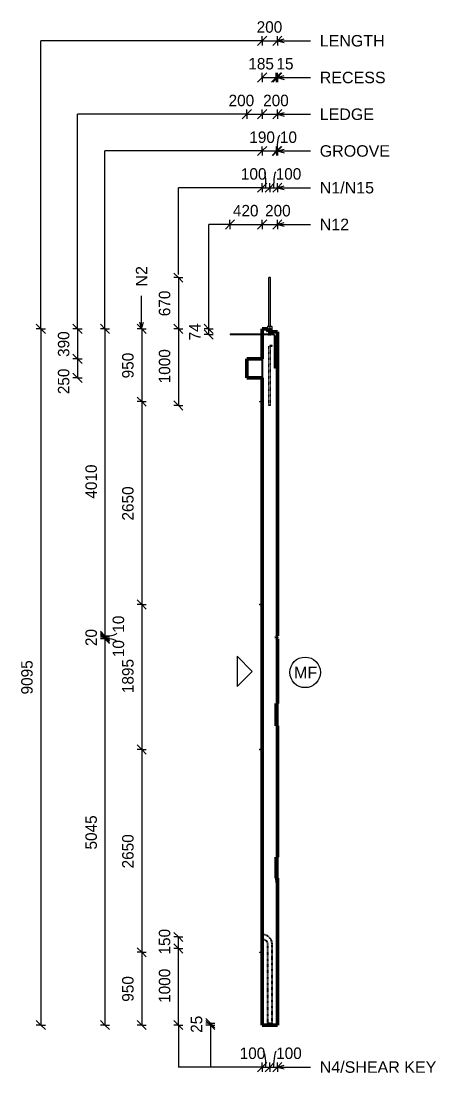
# Model space of a CAD drawing. Header units: millimetres. Extents: x -15095 to 3194, y -2416 to 13287.
# Drawn here: x -2234 to 3194, y -2021 to 11723 of the extents above; entities that cross this region are included whole.
import ezdxf

# ---------------------------------------------------------------- set-up
doc = ezdxf.new("R2010")
doc.units = ezdxf.units.MM
doc.linetypes.add('Dash', pattern=[6.36, 3.18, -3.18])
for name, color, linetype, lineweight in [('A-ANNO-DIMS', 211, 'Continuous', 9), ('A-ANNO-DIMS-60', 211, 'Continuous', 9), ('A-DETL-THIN', 151, 'Continuous', 18), ('A-GENM', 13, 'Continuous', 18), ('A-WALL', 113, 'Continuous', 25), ('A-WALL-HDLN', 110, 'Dash', 25), ('G-ANNO-TEXT', 231, 'Continuous', 9), ('S-BEAM', 12, 'Continuous', 18), ('S-RBAR', 171, 'Continuous', 18)]:
    doc.layers.add(name, color=color, linetype=linetype, lineweight=lineweight)
doc.styles.add('Arial_1', font='arial.ttf', dxfattribs={"height": 150})
doc.styles.add('Nirmala UI Semilight', font='NirmalaS.ttf', dxfattribs={"height": 150})
doc.dimstyles.new('Arrow_Filled_-_2_5_NI_UI', dxfattribs={"dimscale": 304.8, "dimtxt": 157.104592, "dimasz": 0.393701, "dimexe": 0.19685, "dimexo": 0.0625, "dimgap": 0.19685, "dimtad": 1, "dimdec": 4, "dimzin": 0, "dimdsep": 46, "dimtxsty": 'Nirmala UI Semilight', "dimblk1": 'OBLIQUE', "dimblk2": 'OBLIQUE', "dimsah": 1, "dimcen": 0.09, "dimazin": 0, "dimtfac": 1, "dimtdec": 4, "dimtix": 1, "dimtmove": 0, "dimatfit": 3, "dimfxl": 0.19685, "dimfxlon": 1, "dimtvp": 1, "dimtolj": 1, "dimtzin": 0, "dimarcsym": 2})
doc.dimstyles.new('Arrow_Filled_-_2_5_NI_UI_1', dxfattribs={"dimscale": 304.8, "dimtxt": 157.104592, "dimasz": 0.393701, "dimexe": 0.19685, "dimexo": 0.0625, "dimgap": 0.19685, "dimtad": 1, "dimdec": 4, "dimzin": 0, "dimdsep": 46, "dimtxsty": 'Nirmala UI Semilight', "dimblk1": 'OBLIQUE', "dimblk2": 'OBLIQUE', "dimsah": 1, "dimcen": 0.09, "dimazin": 0, "dimtfac": 1, "dimtdec": 4, "dimtix": 1, "dimtmove": 1, "dimatfit": 3, "dimfxl": 0.19685, "dimfxlon": 1, "dimtvp": 1, "dimtolj": 1, "dimtzin": 0, "dimarcsym": 2})
doc.dimstyles.new('Arrow_Filled_-_2_5_NI_UI_2', dxfattribs={"dimscale": 304.8, "dimtxt": 157.104592, "dimasz": 0.393701, "dimexe": 0.19685, "dimexo": 0.0625, "dimgap": 0.19685, "dimtad": 1, "dimdec": 4, "dimzin": 0, "dimdsep": 46, "dimtxsty": 'Nirmala UI Semilight', "dimblk1": 'OBLIQUE', "dimblk2": 'OBLIQUE', "dimsah": 1, "dimcen": 0.09, "dimazin": 0, "dimtfac": 1, "dimtdec": 4, "dimtix": 1, "dimtmove": 2, "dimatfit": 3, "dimfxl": 0.19685, "dimfxlon": 1, "dimtvp": 1, "dimtolj": 1, "dimtzin": 0, "dimarcsym": 2})

# ---------------------------------------------------------------- blocks, each defined once
blk = doc.blocks.new('RR spread anchor face based - RR-SA-7_5-260-1726841-Elevation Right')
at = {"layer": 'A-GENM'}
for p, q in [((12986, 7733), (12984, 7728)), ((12984, 7728), (12984, 7700)), ((13041, 7733), (12986, 7733)), ((13001, 7695), (13001, 7699)), ((13027, 7699), (13027, 7695)), ((13044, 7728), (13041, 7733)), ((13044, 7660), (13044, 7728)), ((13044, 7483), (13014, 7483)), ((13014, 7483), (13014, 7473)), ((13014, 7473), (13044, 7473)), ((13044, 7473), (13044, 7483))]:
    blk.add_line(p, q, dxfattribs=at)
for centre, start, end in [((13014, 7699), 0, 180), ((13014, 7695), 180, 0)]:
    blk.add_arc(centre, 13, start, end, dxfattribs=at)
blk = doc.blocks.new('RR spread anchor face based - RR-SA-1_4-160-1726851-Elevation Right')
at = {"layer": 'A-GENM'}
for p, q in [((12879, 6753), (12884, 6753)), ((12879, 6753), (12879, 6747)), ((12884, 6747), (12879, 6747)), ((12884, 6753), (12914, 6753)), ((12884, 6753), (12884, 6747)), ((12914, 6747), (12884, 6747))]:
    blk.add_line(p, q, dxfattribs=at)
blk = doc.blocks.new('DIMBLOCK111-Elevation Right')
at = {"layer": 'A-ANNO-DIMS-60'}
for p, q in [((919, 11465), (859, 11405)), ((919, 11465), (979, 11525)), ((919, 11465), (919, 11525)), ((919, 11465), (1119, 11465)), ((919, 11465), (919, 11405)), ((1119, 11465), (1059, 11405)), ((1119, 11465), (1179, 11525)), ((1119, 11465), (1119, 11525)), ((1119, 11465), (1119, 11405))]:
    blk.add_line(p, q, dxfattribs=at)
at = {"layer": 'A-ANNO-DIMS-60', "color": 0, "insert": (848, 11720), "char_height": 150, "width": 411.33, "attachment_point": 1, "line_spacing_factor": 1.142579, "style": 'Nirmala UI Semilight'}
blk.add_mtext('200', dxfattribs=at)
blk = doc.blocks.new('_Oblique')
at = {"color": 0, "linetype": 'ByBlock', "lineweight": -2}
blk.add_line((-0.5, -0.5), (0.5, 0.5), dxfattribs=at)
blk = doc.blocks.new('DIMBLOCK112-Elevation Right')
at = {"layer": 'A-ANNO-DIMS-60'}
for p, q in [((719, 10505), (659, 10445)), ((719, 10505), (779, 10565)), ((719, 10505), (719, 10565)), ((719, 10505), (919, 10505)), ((719, 10505), (719, 10445)), ((919, 10505), (859, 10445)), ((919, 10505), (979, 10565)), ((919, 10505), (919, 10565)), ((919, 10505), (919, 10445))]:
    blk.add_line(p, q, dxfattribs=at)
at = {"layer": 'A-ANNO-DIMS-60', "color": 0, "insert": (481, 10760), "char_height": 150, "width": 411.33, "attachment_point": 1, "line_spacing_factor": 1.142579, "style": 'Nirmala UI Semilight'}
blk.add_mtext('200', dxfattribs=at)
blk = doc.blocks.new('DIMBLOCK113-Elevation Right')
at = {"layer": 'A-ANNO-DIMS-60'}
for p, q in [((919, 10505), (859, 10445)), ((919, 10505), (979, 10565)), ((919, 10505), (919, 10565)), ((919, 10505), (1119, 10505)), ((919, 10505), (919, 10445)), ((1119, 10505), (1059, 10445)), ((1119, 10505), (1179, 10565)), ((1119, 10505), (1119, 10565)), ((1119, 10505), (1119, 10445))]:
    blk.add_line(p, q, dxfattribs=at)
at = {"layer": 'A-ANNO-DIMS-60', "color": 0, "insert": (933, 10760), "char_height": 150, "width": 411.33, "attachment_point": 1, "line_spacing_factor": 1.142579, "style": 'Nirmala UI Semilight'}
blk.add_mtext('200', dxfattribs=at)
blk = doc.blocks.new('DIMBLOCK114-Elevation Right')
at = {"layer": 'A-ANNO-DIMS-60'}
for p, q in [((919, 9545), (859, 9485)), ((919, 9545), (979, 9605)), ((919, 9545), (919, 9605)), ((919, 9545), (1019, 9545)), ((919, 9545), (919, 9485)), ((1019, 9545), (959, 9485)), ((1019, 9545), (1079, 9605)), ((1019, 9545), (1019, 9605)), ((1019, 9545), (1019, 9485))]:
    blk.add_line(p, q, dxfattribs=at)
blk.add_ellipse((950, 9545), major_axis=(0, 203), ratio=0.094096, start_param=4.712389, end_param=6.283185, dxfattribs=at)
at = {"layer": 'A-ANNO-DIMS-60', "color": 0, "insert": (642, 9800), "char_height": 150, "width": 370.2, "attachment_point": 1, "line_spacing_factor": 1.142579, "style": 'Nirmala UI Semilight'}
blk.add_mtext('100', dxfattribs=at)
blk = doc.blocks.new('DIMBLOCK115-Elevation Right')
at = {"layer": 'A-ANNO-DIMS-60'}
for p, q in [((1019, 9545), (959, 9485)), ((1019, 9545), (1079, 9605)), ((1019, 9545), (1019, 9605)), ((1019, 9545), (1119, 9545)), ((1019, 9545), (1019, 9485)), ((1119, 9545), (1059, 9485)), ((1119, 9545), (1179, 9605)), ((1119, 9545), (1119, 9605)), ((1119, 9545), (1119, 9485))]:
    blk.add_line(p, q, dxfattribs=at)
blk.add_ellipse((1097, 9545), major_axis=(0, 203), ratio=0.138036, start_param=0, end_param=1.570796, dxfattribs=at)
at = {"layer": 'A-ANNO-DIMS-60', "color": 0, "insert": (1097, 9800), "char_height": 150, "width": 370.2, "attachment_point": 1, "line_spacing_factor": 1.142579, "style": 'Nirmala UI Semilight'}
blk.add_mtext('100', dxfattribs=at)
blk = doc.blocks.new('DIMBLOCK116-Elevation Right')
at = {"layer": 'A-ANNO-DIMS-60'}
for p, q in [((919, 10025), (979, 10085)), ((919, 10025), (919, 10085)), ((1109, 10025), (1169, 10085)), ((1109, 10025), (1109, 10085)), ((919, 10025), (859, 9965)), ((919, 10025), (1109, 10025)), ((919, 10025), (919, 9965)), ((1109, 10025), (1049, 9965)), ((1109, 10025), (1109, 9965))]:
    blk.add_line(p, q, dxfattribs=at)
at = {"layer": 'A-ANNO-DIMS-60', "color": 0, "insert": (752, 10280), "char_height": 150, "width": 370.2, "attachment_point": 1, "line_spacing_factor": 1.142579, "style": 'Nirmala UI Semilight'}
blk.add_mtext('190', dxfattribs=at)
blk = doc.blocks.new('DIMBLOCK117-Elevation Right')
at = {"layer": 'A-ANNO-DIMS-60'}
for p, q in [((1109, 10025), (1169, 10085)), ((1109, 10025), (1109, 10085)), ((1119, 10025), (1179, 10085)), ((1119, 10025), (1119, 10085)), ((1109, 10025), (1049, 9965)), ((1119, 10025), (1059, 9965)), ((1109, 10025), (1119, 10025)), ((1109, 10025), (1109, 9965)), ((1119, 10025), (1119, 9965))]:
    blk.add_line(p, q, dxfattribs=at)
blk.add_ellipse((1152, 10025), major_axis=(0, 203), ratio=0.186107, start_param=0, end_param=1.570796, dxfattribs=at)
at = {"layer": 'A-ANNO-DIMS-60', "color": 0, "insert": (1152, 10280), "char_height": 150, "width": 233.09, "attachment_point": 1, "line_spacing_factor": 1.142579, "style": 'Nirmala UI Semilight'}
blk.add_mtext('10', dxfattribs=at)
blk = doc.blocks.new('DIMBLOCK118-Elevation Right')
at = {"layer": 'A-ANNO-DIMS-60'}
for p, q in [((-1976, 7700), (-2036, 7760)), ((-1976, 7700), (-2036, 7700)), ((-1976, 7700), (-1976, -1395)), ((-1976, 7700), (-1916, 7640)), ((-1976, 7700), (-1916, 7700)), ((-1976, -1395), (-2036, -1335)), ((-1976, -1395), (-2036, -1395)), ((-1976, -1395), (-1916, -1455)), ((-1976, -1395), (-1916, -1395))]:
    blk.add_line(p, q, dxfattribs=at)
at = {"layer": 'A-ANNO-DIMS-60', "color": 0, "insert": (-2232, 2924), "char_height": 150, "width": 548.44, "attachment_point": 1, "rotation": 90, "line_spacing_factor": 1.142579, "style": 'Nirmala UI Semilight'}
blk.add_mtext('9095', dxfattribs=at)
blk = doc.blocks.new('DIMBLOCK119-Elevation Right')
at = {"layer": 'A-ANNO-DIMS-60'}
for p, q in [((-1496, 7700), (-1556, 7760)), ((-1496, 7700), (-1556, 7700)), ((-1496, 7700), (-1496, 7310)), ((-1496, 7700), (-1436, 7640)), ((-1496, 7700), (-1436, 7700)), ((-1496, 7310), (-1556, 7370)), ((-1496, 7310), (-1556, 7310)), ((-1496, 7310), (-1436, 7250)), ((-1496, 7310), (-1436, 7310))]:
    blk.add_line(p, q, dxfattribs=at)
at = {"layer": 'A-ANNO-DIMS-60', "color": 0, "insert": (-1752, 7334), "char_height": 150, "width": 411.33, "attachment_point": 1, "rotation": 90, "line_spacing_factor": 1.142579, "style": 'Nirmala UI Semilight'}
blk.add_mtext('390', dxfattribs=at)
blk = doc.blocks.new('DIMBLOCK120-Elevation Right')
at = {"layer": 'A-ANNO-DIMS-60'}
for p, q in [((-1496, 7310), (-1556, 7370)), ((-1496, 7310), (-1556, 7310)), ((-1496, 7310), (-1496, 7060)), ((-1496, 7310), (-1436, 7250)), ((-1496, 7310), (-1436, 7310)), ((-1496, 7060), (-1556, 7120)), ((-1496, 7060), (-1556, 7060)), ((-1496, 7060), (-1436, 7000)), ((-1496, 7060), (-1436, 7060))]:
    blk.add_line(p, q, dxfattribs=at)
at = {"layer": 'A-ANNO-DIMS-60', "color": 0, "insert": (-1752, 6847), "char_height": 150, "width": 411.33, "attachment_point": 1, "rotation": 90, "line_spacing_factor": 1.142579, "style": 'Nirmala UI Semilight'}
blk.add_mtext('250', dxfattribs=at)
blk = doc.blocks.new('DIMBLOCK121-Elevation Right')
at = {"layer": 'A-ANNO-DIMS-60'}
for p, q in [((-176, 8370), (-236, 8430)), ((-176, 8370), (-236, 8370)), ((-176, 8370), (-176, 7700)), ((-176, 8370), (-116, 8310)), ((-176, 8370), (-116, 8370)), ((-176, 7700), (-236, 7760)), ((-176, 7700), (-236, 7700)), ((-176, 7700), (-116, 7640)), ((-176, 7700), (-116, 7700))]:
    blk.add_line(p, q, dxfattribs=at)
at = {"layer": 'A-ANNO-DIMS-60', "color": 0, "insert": (-432, 7866), "char_height": 150, "width": 404.47, "attachment_point": 1, "rotation": 90, "line_spacing_factor": 1.142579, "style": 'Nirmala UI Semilight'}
blk.add_mtext('670', dxfattribs=at)
blk = doc.blocks.new('DIMBLOCK122-Elevation Right')
at = {"layer": 'A-ANNO-DIMS-60'}
for p, q in [((-176, 7700), (-236, 7760)), ((-176, 7700), (-236, 7700)), ((-176, 7700), (-176, 6700)), ((-176, 7700), (-116, 7640)), ((-176, 7700), (-116, 7700)), ((-176, 6700), (-236, 6760)), ((-176, 6700), (-236, 6700)), ((-176, 6700), (-116, 6640)), ((-176, 6700), (-116, 6700))]:
    blk.add_line(p, q, dxfattribs=at)
at = {"layer": 'A-ANNO-DIMS-60', "color": 0, "insert": (-432, 6989), "char_height": 150, "width": 507.31, "attachment_point": 1, "rotation": 90, "line_spacing_factor": 1.142579, "style": 'Nirmala UI Semilight'}
blk.add_mtext('1000', dxfattribs=at)
blk = doc.blocks.new('DIMBLOCK123-Elevation Right')
at = {"layer": 'A-ANNO-DIMS-60'}
for p, q in [((-1136, 7700), (-1196, 7760)), ((-1136, 7700), (-1196, 7700)), ((-1136, 7700), (-1136, 3690)), ((-1136, 7700), (-1076, 7640)), ((-1136, 7700), (-1076, 7700)), ((-1136, 3690), (-1196, 3750)), ((-1136, 3690), (-1196, 3690)), ((-1136, 3690), (-1076, 3630)), ((-1136, 3690), (-1076, 3690))]:
    blk.add_line(p, q, dxfattribs=at)
at = {"layer": 'A-ANNO-DIMS-60', "color": 0, "insert": (-1392, 5482), "char_height": 150, "width": 510.73, "attachment_point": 1, "rotation": 90, "line_spacing_factor": 1.142579, "style": 'Nirmala UI Semilight'}
blk.add_mtext('4010', dxfattribs=at)
blk = doc.blocks.new('DIMBLOCK124-Elevation Right')
at = {"layer": 'A-ANNO-DIMS-60'}
for p, q in [((-1136, 3690), (-1196, 3750)), ((-1136, 3680), (-1196, 3740)), ((-1136, 3690), (-1196, 3690)), ((-1136, 3680), (-1196, 3680)), ((-1136, 3690), (-1136, 3680)), ((-1136, 3690), (-1076, 3630)), ((-1136, 3690), (-1076, 3690)), ((-1136, 3680), (-1076, 3620)), ((-1136, 3680), (-1076, 3680))]:
    blk.add_line(p, q, dxfattribs=at)
blk.add_ellipse((-1136, 3731), major_axis=(153, 0), ratio=0.298217, start_param=4.712389, end_param=6.283185, dxfattribs=at)
at = {"layer": 'A-ANNO-DIMS-60', "color": 0, "insert": (-1036, 3731), "char_height": 150, "width": 233.09, "attachment_point": 1, "rotation": 90, "line_spacing_factor": 1.142579, "style": 'Nirmala UI Semilight'}
blk.add_mtext('10', dxfattribs=at)
blk = doc.blocks.new('DIMBLOCK125-Elevation Right')
at = {"layer": 'A-ANNO-DIMS-60'}
for p, q in [((-1136, 3680), (-1196, 3740)), ((-1136, 3660), (-1196, 3720)), ((-1136, 3680), (-1196, 3680)), ((-1136, 3660), (-1196, 3660)), ((-1136, 3680), (-1136, 3660)), ((-1136, 3680), (-1076, 3620)), ((-1136, 3680), (-1076, 3680)), ((-1136, 3660), (-1076, 3600)), ((-1136, 3660), (-1076, 3660))]:
    blk.add_line(p, q, dxfattribs=at)
at = {"layer": 'A-ANNO-DIMS-60', "color": 0, "insert": (-1392, 3556), "char_height": 150, "width": 274.22, "attachment_point": 1, "rotation": 90, "line_spacing_factor": 1.142579, "style": 'Nirmala UI Semilight'}
blk.add_mtext('20', dxfattribs=at)
blk = doc.blocks.new('DIMBLOCK126-Elevation Right')
at = {"layer": 'A-ANNO-DIMS-60'}
for p, q in [((-1136, 3660), (-1196, 3720)), ((-1136, 3650), (-1196, 3710)), ((-1136, 3660), (-1196, 3660)), ((-1136, 3650), (-1196, 3650)), ((-1136, 3660), (-1136, 3650)), ((-1136, 3660), (-1076, 3600)), ((-1136, 3660), (-1076, 3660)), ((-1136, 3650), (-1076, 3590)), ((-1136, 3650), (-1076, 3650))]:
    blk.add_line(p, q, dxfattribs=at)
blk.add_ellipse((-1136, 3605), major_axis=(153, 0), ratio=0.325957, start_param=0, end_param=1.570796, dxfattribs=at)
at = {"layer": 'A-ANNO-DIMS-60', "color": 0, "insert": (-1036, 3411), "char_height": 150, "width": 233.09, "attachment_point": 1, "rotation": 90, "line_spacing_factor": 1.142579, "style": 'Nirmala UI Semilight'}
blk.add_mtext('10', dxfattribs=at)
blk = doc.blocks.new('DIMBLOCK127-Elevation Right')
at = {"layer": 'A-ANNO-DIMS-60'}
for p, q in [((-1136, 3650), (-1196, 3710)), ((-1136, 3650), (-1196, 3650)), ((-1136, 3650), (-1136, -1395)), ((-1136, 3650), (-1076, 3590)), ((-1136, 3650), (-1076, 3650)), ((-1136, -1395), (-1196, -1335)), ((-1136, -1395), (-1196, -1395)), ((-1136, -1395), (-1076, -1455)), ((-1136, -1395), (-1076, -1395))]:
    blk.add_line(p, q, dxfattribs=at)
at = {"layer": 'A-ANNO-DIMS-60', "color": 0, "insert": (-1392, 898), "char_height": 150, "width": 551.87, "attachment_point": 1, "rotation": 90, "line_spacing_factor": 1.142579, "style": 'Nirmala UI Semilight'}
blk.add_mtext('5045', dxfattribs=at)
blk = doc.blocks.new('DIMBLOCK128-Elevation Right')
at = {"layer": 'A-ANNO-DIMS-60'}
for p, q in [((-656, 7700), (-716, 7760)), ((-656, 7700), (-716, 7700)), ((-656, 7700), (-656, 6750)), ((-656, 7700), (-596, 7640)), ((-656, 7700), (-596, 7700)), ((-656, 6750), (-716, 6810)), ((-656, 6750), (-716, 6750)), ((-656, 6750), (-596, 6690)), ((-656, 6750), (-596, 6750))]:
    blk.add_line(p, q, dxfattribs=at)
at = {"layer": 'A-ANNO-DIMS-60', "color": 0, "insert": (-912, 7054), "char_height": 150, "width": 411.33, "attachment_point": 1, "rotation": 90, "line_spacing_factor": 1.142579, "style": 'Nirmala UI Semilight'}
blk.add_mtext('950', dxfattribs=at)
blk = doc.blocks.new('DIMBLOCK129-Elevation Right')
at = {"layer": 'A-ANNO-DIMS-60'}
for p, q in [((-656, 6750), (-716, 6810)), ((-656, 6750), (-716, 6750)), ((-656, 6750), (-656, 4100)), ((-656, 6750), (-596, 6690)), ((-656, 6750), (-596, 6750)), ((-656, 4100), (-716, 4160)), ((-656, 4100), (-716, 4100)), ((-656, 4100), (-596, 4040)), ((-656, 4100), (-596, 4100))]:
    blk.add_line(p, q, dxfattribs=at)
at = {"layer": 'A-ANNO-DIMS-60', "color": 0, "insert": (-912, 5196), "char_height": 150, "width": 548.44, "attachment_point": 1, "rotation": 90, "line_spacing_factor": 1.142579, "style": 'Nirmala UI Semilight'}
blk.add_mtext('2650', dxfattribs=at)
blk = doc.blocks.new('DIMBLOCK130-Elevation Right')
at = {"layer": 'A-ANNO-DIMS-60'}
for p, q in [((-656, 4100), (-716, 4160)), ((-656, 4100), (-716, 4100)), ((-656, 4100), (-656, 2205)), ((-656, 4100), (-596, 4040)), ((-656, 4100), (-596, 4100)), ((-656, 2205), (-716, 2265)), ((-656, 2205), (-716, 2205)), ((-656, 2205), (-596, 2145)), ((-656, 2205), (-596, 2205))]:
    blk.add_line(p, q, dxfattribs=at)
at = {"layer": 'A-ANNO-DIMS-60', "color": 0, "insert": (-912, 2941), "char_height": 150, "width": 507.31, "attachment_point": 1, "rotation": 90, "line_spacing_factor": 1.142579, "style": 'Nirmala UI Semilight'}
blk.add_mtext('1895', dxfattribs=at)
blk = doc.blocks.new('DIMBLOCK131-Elevation Right')
at = {"layer": 'A-ANNO-DIMS-60'}
for p, q in [((-656, 2205), (-716, 2265)), ((-656, 2205), (-716, 2205)), ((-656, 2205), (-656, -445)), ((-656, 2205), (-596, 2145)), ((-656, 2205), (-596, 2205)), ((-656, -445), (-716, -385)), ((-656, -445), (-716, -445)), ((-656, -445), (-596, -505)), ((-656, -445), (-596, -445))]:
    blk.add_line(p, q, dxfattribs=at)
at = {"layer": 'A-ANNO-DIMS-60', "color": 0, "insert": (-912, 651), "char_height": 150, "width": 548.44, "attachment_point": 1, "rotation": 90, "line_spacing_factor": 1.142579, "style": 'Nirmala UI Semilight'}
blk.add_mtext('2650', dxfattribs=at)
blk = doc.blocks.new('DIMBLOCK132-Elevation Right')
at = {"layer": 'A-ANNO-DIMS-60'}
for p, q in [((-656, -445), (-716, -385)), ((-656, -445), (-716, -445)), ((-656, -445), (-656, -1395)), ((-656, -445), (-596, -505)), ((-656, -445), (-596, -445)), ((-656, -1395), (-716, -1335)), ((-656, -1395), (-716, -1395)), ((-656, -1395), (-596, -1455)), ((-656, -1395), (-596, -1395))]:
    blk.add_line(p, q, dxfattribs=at)
at = {"layer": 'A-ANNO-DIMS-60', "color": 0, "insert": (-912, -1091), "char_height": 150, "width": 411.33, "attachment_point": 1, "rotation": 90, "line_spacing_factor": 1.142579, "style": 'Nirmala UI Semilight'}
blk.add_mtext('950', dxfattribs=at)
blk = doc.blocks.new('DIMBLOCK133-Elevation Right')
at = {"layer": 'A-ANNO-DIMS-60'}
for p, q in [((919, -1945), (979, -1885)), ((919, -1945), (919, -1885)), ((1019, -1945), (1079, -1885)), ((1019, -1945), (1019, -1885)), ((919, -1945), (859, -2005)), ((919, -1945), (1019, -1945)), ((919, -1945), (919, -2005)), ((1019, -1945), (959, -2005)), ((1019, -1945), (1019, -2005))]:
    blk.add_line(p, q, dxfattribs=at)
blk.add_ellipse((934, -1945), major_axis=(0, 203), ratio=0.172754, start_param=4.712389, end_param=6.283185, dxfattribs=at)
at = {"layer": 'A-ANNO-DIMS-60', "color": 0, "insert": (626, -1689), "char_height": 150, "width": 370.2, "attachment_point": 1, "line_spacing_factor": 1.142579, "style": 'Nirmala UI Semilight'}
blk.add_mtext('100', dxfattribs=at)
blk = doc.blocks.new('DIMBLOCK134-Elevation Right')
at = {"layer": 'A-ANNO-DIMS-60'}
for p, q in [((1019, -1945), (1079, -1885)), ((1019, -1945), (1019, -1885)), ((1119, -1945), (1179, -1885)), ((1119, -1945), (1119, -1885)), ((1019, -1945), (959, -2005)), ((1019, -1945), (1119, -1945)), ((1019, -1945), (1019, -2005)), ((1119, -1945), (1059, -2005)), ((1119, -1945), (1119, -2005))]:
    blk.add_line(p, q, dxfattribs=at)
blk.add_ellipse((1103, -1945), major_axis=(0, 203), ratio=0.164801, start_param=0, end_param=1.570796, dxfattribs=at)
at = {"layer": 'A-ANNO-DIMS-60', "color": 0, "insert": (1103, -1689), "char_height": 150, "width": 370.2, "attachment_point": 1, "line_spacing_factor": 1.142579, "style": 'Nirmala UI Semilight'}
blk.add_mtext('100', dxfattribs=at)
blk = doc.blocks.new('DIMBLOCK135-Elevation Right')
at = {"layer": 'A-ANNO-DIMS-60'}
for p, q in [((-176, -395), (-236, -335)), ((-176, -395), (-236, -395)), ((-176, -1395), (-176, -395)), ((-176, -395), (-116, -455)), ((-176, -395), (-116, -395)), ((-176, -1395), (-236, -1335)), ((-176, -1395), (-236, -1395)), ((-176, -1395), (-116, -1455)), ((-176, -1395), (-116, -1395))]:
    blk.add_line(p, q, dxfattribs=at)
at = {"layer": 'A-ANNO-DIMS-60', "color": 0, "insert": (-432, -1106), "char_height": 150, "width": 507.31, "attachment_point": 1, "rotation": 90, "line_spacing_factor": 1.142579, "style": 'Nirmala UI Semilight'}
blk.add_mtext('1000', dxfattribs=at)
blk = doc.blocks.new('DIMBLOCK136-Elevation Right')
at = {"layer": 'A-ANNO-DIMS-60'}
for p, q in [((-176, -245), (-236, -185)), ((-176, -245), (-236, -245)), ((-176, -395), (-176, -245)), ((-176, -245), (-116, -305)), ((-176, -245), (-116, -245)), ((-176, -395), (-236, -335)), ((-176, -395), (-236, -395)), ((-176, -395), (-116, -455)), ((-176, -395), (-116, -395))]:
    blk.add_line(p, q, dxfattribs=at)
at = {"layer": 'A-ANNO-DIMS-60', "color": 0, "insert": (-432, -474), "char_height": 150, "width": 370.2, "attachment_point": 1, "rotation": 90, "line_spacing_factor": 1.142579, "style": 'Nirmala UI Semilight'}
blk.add_mtext('150', dxfattribs=at)
blk = doc.blocks.new('DIMBLOCK137-Elevation Right')
at = {"layer": 'A-ANNO-DIMS-60'}
for p, q in [((242, -1370), (182, -1310)), ((242, -1395), (182, -1335)), ((242, -1370), (182, -1370)), ((242, -1395), (242, -1370)), ((242, -1370), (302, -1430)), ((242, -1370), (302, -1370)), ((242, -1395), (182, -1395)), ((242, -1395), (302, -1455)), ((242, -1395), (302, -1395))]:
    blk.add_line(p, q, dxfattribs=at)
at = {"layer": 'A-ANNO-DIMS-60', "color": 0, "insert": (-14, -1497), "char_height": 150, "width": 274.22, "attachment_point": 1, "rotation": 90, "line_spacing_factor": 1.142579, "style": 'Nirmala UI Semilight'}
blk.add_mtext('25', dxfattribs=at)
blk = doc.blocks.new('DIMBLOCK138-Elevation Right')
at = {"layer": 'A-ANNO-DIMS-60'}
for p, q in [((499, 9065), (559, 9125)), ((499, 9065), (499, 9125)), ((919, 9065), (979, 9125)), ((919, 9065), (919, 9125)), ((499, 9065), (439, 9005)), ((499, 9065), (919, 9065)), ((499, 9065), (499, 9005)), ((919, 9065), (859, 9005)), ((919, 9065), (919, 9005))]:
    blk.add_line(p, q, dxfattribs=at)
at = {"layer": 'A-ANNO-DIMS-60', "color": 0, "insert": (537, 9320), "char_height": 150, "width": 414.76, "attachment_point": 1, "line_spacing_factor": 1.142579, "style": 'Nirmala UI Semilight'}
blk.add_mtext('420', dxfattribs=at)
blk = doc.blocks.new('DIMBLOCK139-Elevation Right')
at = {"layer": 'A-ANNO-DIMS-60'}
for p, q in [((919, 9065), (979, 9125)), ((919, 9065), (919, 9125)), ((1119, 9065), (1179, 9125)), ((1119, 9065), (1119, 9125)), ((919, 9065), (859, 9005)), ((919, 9065), (1119, 9065)), ((919, 9065), (919, 9005)), ((1119, 9065), (1059, 9005)), ((1119, 9065), (1119, 9005))]:
    blk.add_line(p, q, dxfattribs=at)
at = {"layer": 'A-ANNO-DIMS-60', "color": 0, "insert": (958, 9320), "char_height": 150, "width": 411.33, "attachment_point": 1, "line_spacing_factor": 1.142579, "style": 'Nirmala UI Semilight'}
blk.add_mtext('200', dxfattribs=at)
blk = doc.blocks.new('DIMBLOCK140-Elevation Right')
at = {"layer": 'A-ANNO-DIMS-60'}
for p, q in [((220, 7700), (160, 7760)), ((220, 7700), (160, 7700)), ((220, 7700), (220, 7626)), ((220, 7700), (280, 7640)), ((220, 7700), (280, 7700)), ((220, 7626), (160, 7686)), ((220, 7626), (160, 7626)), ((220, 7626), (280, 7566)), ((220, 7626), (280, 7626))]:
    blk.add_line(p, q, dxfattribs=at)
at = {"layer": 'A-ANNO-DIMS-60', "color": 0, "insert": (-35, 7550), "char_height": 150, "width": 270.79, "attachment_point": 1, "rotation": 90, "line_spacing_factor": 1.142579, "style": 'Nirmala UI Semilight'}
blk.add_mtext('74', dxfattribs=at)
blk = doc.blocks.new('DIMBLOCK141-Elevation Right')
at = {"layer": 'A-ANNO-DIMS-60'}
for p, q in [((919, 10985), (979, 11045)), ((919, 10985), (919, 11045)), ((1104, 10985), (1164, 11045)), ((1104, 10985), (1104, 11045)), ((919, 10985), (859, 10925)), ((919, 10985), (1104, 10985)), ((919, 10985), (919, 10925)), ((1104, 10985), (1044, 10925)), ((1104, 10985), (1104, 10925))]:
    blk.add_line(p, q, dxfattribs=at)
at = {"layer": 'A-ANNO-DIMS-60', "color": 0, "insert": (739, 11240), "char_height": 150, "width": 370.2, "attachment_point": 1, "line_spacing_factor": 1.142579, "style": 'Nirmala UI Semilight'}
blk.add_mtext('185', dxfattribs=at)
blk = doc.blocks.new('DIMBLOCK142-Elevation Right')
at = {"layer": 'A-ANNO-DIMS-60'}
for p, q in [((1104, 10985), (1164, 11045)), ((1104, 10985), (1104, 11045)), ((1119, 10985), (1179, 11045)), ((1119, 10985), (1119, 11045)), ((1104, 10985), (1044, 10925)), ((1119, 10985), (1059, 10925)), ((1104, 10985), (1119, 10985)), ((1104, 10985), (1104, 10925)), ((1119, 10985), (1119, 10925))]:
    blk.add_line(p, q, dxfattribs=at)
at = {"layer": 'A-ANNO-DIMS-60', "color": 0, "insert": (1107, 11240), "char_height": 150, "width": 233.09, "attachment_point": 1, "line_spacing_factor": 1.142579, "style": 'Nirmala UI Semilight'}
blk.add_mtext('15', dxfattribs=at)

msp = doc.modelspace()

# ---------------------------------------------------------------- linework, layer by layer
at = {"layer": 'A-DETL-THIN'}
for p, q in [((-1976.46223, 7700), (-1976.46223, 11464.68097)), ((919.36044, 11464.68097), (-1976.46223, 11464.68097)), ((-1496.46223, 7700), (-1496.46223, 10504.68097)), ((719.30117, 10504.68097), (-1496.46223, 10504.68097)), ((-1136.46223, 7700), (-1136.46223, 10024.68097)), ((919.36044, 10024.68097), (-1136.46223, 10024.68097)), ((-176.46223, 8410), (-176.46223, 9544.68097)), ((919.36044, 9544.68097), (-176.46223, 9544.68097)), ((220.4987, 7700), (220.4987, 9064.68097)), ((499.36044, 9064.68097), (220.4987, 9064.68097)), ((590.87484, 3422.77077), (590.87484, 3026.79097)), ((788.86473, 3224.78087), (590.87484, 3422.77077)), ((590.87484, 3026.79097), (788.86473, 3224.78087)), ((-176.46223, -1395), (-176.46223, -1944.67241)), ((242.10658, -1395), (242.10658, -1944.67241)), ((919.36044, -1944.67241), (-176.46223, -1944.67241))]:
    msp.add_line(p, q, dxfattribs=at)
msp.add_circle((1481.54, 3212.85805), 200, dxfattribs=at)
at = {"layer": 'A-WALL', "lineweight": 50}
for p, q in [((919.36044, 7700), (919.36044, 7630)), ((989.42084, 7700), (919.36044, 7700)), ((999.42084, 7660), (989.42084, 7700)), ((919.36044, 7622), (919.36044, 7310)), ((1119.36044, 7660), (999.42084, 7660)), ((1119.36044, 3690.39062), (1119.36044, 7660)), ((919.36044, 7060), (919.36044, -1395)), ((1109.36044, 3680.39062), (1119.36044, 3690.39062)), ((1109.36044, 3660.39062), (1109.36044, 3680.39062)), ((1119.36044, 3650.39062), (1109.36044, 3660.39062)), ((1119.36044, 2804.13475), (1119.36044, 3650.39062)), ((1104.30117, 2515.82062), (1104.30117, 2804.13475)), ((1104.30117, 2804.13475), (1119.36044, 2804.13475)), ((1119.36044, 2515.82062), (1104.30117, 2515.82062)), ((1119.36044, 796.10659), (1119.36044, 2515.82062)), ((1104.30117, 523.84878), (1104.30117, 796.10659)), ((1104.30117, 796.10659), (1119.36044, 796.10659)), ((1119.36044, 523.84878), (1104.30117, 523.84878)), ((1119.36044, -1395), (1119.36044, 523.84878)), ((919.36044, -1395), (1119.36044, -1395))]:
    msp.add_line(p, q, dxfattribs=at)
at = {"layer": 'A-WALL'}
for p, q in [((919.36044, 7310), (919.36044, 7060)), ((1119.36044, 2804.13475), (1119.36044, 2515.82062)), ((1119.36044, 796.10659), (1119.36044, 523.84878))]:
    msp.add_line(p, q, dxfattribs=at)
at = {"layer": 'A-WALL-HDLN'}
for p, q in [((1119.36044, 772.18017), (1104.30117, 772.18017)), ((1104.30117, 472.18017), (1104.30117, 523.20088)), ((1104.30117, 472.18017), (1119.36044, 472.18017)), ((929.36044, -215), (919.36044, -215)), ((919.36044, -275), (929.36044, -275)), ((989.36044, -335), (989.36044, -1376.10182)), ((1049.36044, -1376.39818), (1049.36044, -335)), ((991.80117, -1370), (1046.80117, -1370)), ((981.80117, -1395), (989.34206, -1376.14777)), ((1049.37882, -1376.44413), (1056.80117, -1395))]:
    msp.add_line(p, q, dxfattribs=at)
at = {"layer": 'A-WALL-HDLN', "flags": 128}
for points in [[(1049.36044, -335), (1049.26446, -330.20128), (1048.97665, -325.41024), (1048.49748, -320.63454), (1047.82772, -315.88182), (1046.96843, -311.15968), (1045.921, -306.47568), (1044.6871, -301.83732), (1043.26869, -297.25201), (1041.66806, -292.72709), (1039.88776, -288.2698), (1037.93064, -283.88726), (1035.79983, -279.5865), (1033.49874, -275.37438), (1031.03106, -271.25766), (1028.40072, -267.2429), (1025.61193, -263.33655), (1022.66917, -259.54484), (1019.57713, -255.87384), (1016.34076, -252.32943), (1012.96525, -248.91727), (1009.45598, -245.64283), (1005.81858, -242.51133), (1002.05886, -239.52781), (998.18284, -236.69701), (994.19672, -234.02348), (990.10687, -231.51149), (985.91985, -229.16506), (981.64234, -226.98795), (977.28119, -224.98363), (972.84337, -223.15531), (968.336, -221.50592), (963.76627, -220.0381), (959.1415, -218.75419), (954.46908, -217.65625), (949.7565, -216.74603), (945.01129, -216.025), (940.24104, -215.4943), (935.45338, -215.15478), (930.65598, -215.00699), (929.36044, -215)], [(929.36044, -275), (931.7598, -275.04799), (934.15532, -275.1919), (936.54317, -275.43148), (938.91953, -275.76636), (941.2806, -276.19601), (943.6226, -276.71972), (945.94178, -277.33667), (948.23444, -278.04587), (950.4969, -278.84619), (952.72554, -279.73634), (954.91681, -280.7149), (957.06719, -281.7803), (959.17325, -282.93085), (961.23161, -284.16469), (963.23899, -285.47986), (965.19217, -286.87425), (967.08802, -288.34564), (968.92352, -289.89166), (970.69573, -291.50984), (972.40181, -293.1976), (974.03903, -294.95223), (975.60478, -296.77093), (977.09654, -298.65079), (978.51194, -300.5888), (979.8487, -302.58186), (981.1047, -304.62678), (982.27791, -306.7203), (983.36647, -308.85905), (984.36863, -311.03963), (985.28279, -313.25853), (986.10748, -315.51222), (986.84139, -317.79709), (987.48335, -320.10947), (988.03232, -322.44568), (988.48743, -324.80197), (988.84794, -327.17458), (989.11329, -329.5597), (989.28305, -331.95353), (989.35695, -334.35223), (989.36044, -335)], [(991.80117, -1370), (990.74165, -1372.64879), (989.97696, -1374.56053), (989.51497, -1375.7155), (989.37654, -1376.06157)], [(1049.34508, -1376.35977), (1049.19831, -1375.99284), (1048.71365, -1374.78121), (1047.91172, -1372.77637), (1046.80117, -1370)]]:
    msp.add_lwpolyline(points, dxfattribs=at)
at = {"layer": 'G-ANNO-TEXT', "color": 7}
for p, q in [((1119.2207, 11464.98952), (1209.2207, 11489.10495)), ((1119.2207, 11464.98952), (1209.2207, 11440.8741)), ((1119.2207, 11464.98952), (1552.83675, 11464.98952)), ((1119.2207, 10984.98952), (1209.2207, 11009.10495)), ((1119.2207, 10984.98952), (1209.2207, 10960.8741)), ((1119.2207, 10984.98952), (1552.83675, 10984.98952)), ((1119.2207, 10504.98952), (1209.2207, 10529.10495)), ((1119.2207, 10504.98952), (1209.2207, 10480.8741)), ((1119.2207, 10504.98952), (1552.83675, 10504.98952)), ((1119.2207, 10024.98952), (1209.2207, 10049.10495)), ((1119.2207, 10024.98952), (1209.2207, 10000.8741)), ((1119.2207, 10024.98952), (1552.83675, 10024.98952)), ((1119.2207, 9544.98952), (1209.2207, 9569.10495)), ((1119.2207, 9544.98952), (1209.2207, 9520.8741)), ((1119.2207, 9544.98952), (1552.83675, 9544.98952)), ((1119.2207, 9064.98952), (1209.2207, 9089.10495)), ((1119.2207, 9064.98952), (1209.2207, 9040.8741)), ((1119.2207, 9064.98952), (1552.83675, 9064.98952)), ((-656.77078, 7699.86026), (-656.77078, 8133.47631)), ((-656.77078, 7699.86026), (-680.88621, 7789.86026)), ((-656.77078, 7699.86026), (-632.65536, 7789.86026)), ((1119.2207, -1944.36386), (1209.2207, -1920.24843)), ((1119.2207, -1944.36386), (1209.2207, -1968.47928)), ((1119.2207, -1944.36386), (1552.83675, -1944.36386))]:
    msp.add_line(p, q, dxfattribs=at)
at = {"layer": 'S-BEAM', "lineweight": 50}
for p, q in [((919.30117, 7310), (719.30117, 7310)), ((719.30117, 7310), (719.30117, 7060)), ((719.30117, 7060), (919.30117, 7060))]:
    msp.add_line(p, q, dxfattribs=at)
at = {"layer": 'S-BEAM'}
msp.add_line((919.30117, 7060), (919.30117, 7310), dxfattribs=at)
at = {"layer": 'S-RBAR'}
for p, q in [((1029.36044, 8370), (1009.36044, 8370)), ((1009.36044, 7732.84384), (1009.36044, 8370)), ((1029.36044, 7732.84384), (1029.36044, 8370)), ((1009.36044, 7687.28544), (1009.36044, 7707.40223)), ((1029.36044, 7687.28544), (1029.36044, 7707.40223)), ((1065.36044, 7630), (499.36044, 7630)), ((499.36044, 7630), (499.36044, 7622)), ((1065.36044, 7622), (499.36044, 7622)), ((1081.36044, 7185.6), (1081.36044, 7606)), ((1089.36044, 7185.6), (1089.36044, 7606)), ((1089.36044, 7185.6), (1081.36044, 7185.6))]:
    msp.add_line(p, q, dxfattribs=at)
at = {"layer": 'S-RBAR', "linetype": 'Dash'}
for p, q in [((1009.36044, 7630), (1009.36044, 7634.78372)), ((1009.36044, 7614.50395), (1009.36044, 7622)), ((1029.36044, 7630), (1029.36044, 7634.78372)), ((1029.36044, 7614.50395), (1029.36044, 7622)), ((1009.36044, 6753), (1009.36044, 7472.84384)), ((1029.36044, 6757.55927), (1029.36044, 7472.84384)), ((1009.36044, 6700), (1009.36044, 6747)), ((1029.36044, 6748.44073), (1029.36044, 6751.55927)), ((1029.36044, 6700), (1029.36044, 6742.44073)), ((1029.36044, 6700), (1009.36044, 6700))]:
    msp.add_line(p, q, dxfattribs=at)
at = {"layer": 'S-RBAR'}
for radius in [24, 16]:
    msp.add_arc((1065.36044, 7606), radius, 0, 90, dxfattribs=at)

# ---------------------------------------------------------------- block references
at = {"layer": 'A-GENM'}
for name, p in [('RR spread anchor face based - RR-SA-7_5-260-1726841-Elevation Right', (-11994.50266, 0)), ('RR spread anchor face based - RR-SA-1_4-160-1726851-Elevation Right', (-11994.50266, 0)), ('RR spread anchor face based - RR-SA-1_4-160-1726851-Elevation Right', (-11994.50266, -2650)), ('RR spread anchor face based - RR-SA-1_4-160-1726851-Elevation Right', (-11994.50266, -4545)), ('RR spread anchor face based - RR-SA-1_4-160-1726851-Elevation Right', (-11994.50266, -7195))]:
    msp.add_blockref(name, p, dxfattribs=at)

# ---------------------------------------------------------------- texts
at = {"layer": 'G-ANNO-TEXT', "color": 7, "char_height": 150, "attachment_point": 1, "style": 'Arial_1'}
for s, insert, width in [('LENGTH', (1672.83675, 11539.98952), 1029.36675), ('RECESS', (1672.83675, 11059.98952), 1038.987), ('LEDGE', (1672.83675, 10579.98952), 856.20225), ('GROOVE', (1672.83675, 10099.98952), 1111.138875), ('N1/N15', (1672.83675, 9619.98952), 856.20225), ('N12', (1672.83675, 9139.98952), 461.772), ('MF', (1337.05741, 3285.69459), 360.759375), ('N4/SHEAR KEY', (1672.83675, -1869.36386), 1842.277875)]:
    msp.add_mtext(s, dxfattribs=dict(at, insert=insert, width=width))
at = {"layer": 'G-ANNO-TEXT', "color": 7, "insert": (-731.77078, 8253.47631), "char_height": 150, "width": 322.278375, "attachment_point": 1, "rotation": 90, "style": 'Arial_1'}
msp.add_mtext('N2', dxfattribs=at)

# ---------------------------------------------------------------- dimensions: what is measured, and where the dimension line sits
at = {"layer": 'A-ANNO-DIMS'}
for base, p1, p2, override, picture, middle in [((1119.36044, 11464.68097), (919.36044, 11404.68097), (1119.36044, 11404.68097), {"dimpost": '<>', "dimfxl": 200}, 'DIMBLOCK111-Elevation Right', (1019.36044, 11602.19143)), ((919.36044, 9064.68097), (499.36044, 9004.68097), (919.36044, 9004.68097), {"dimpost": '<>', "dimfxl": 420}, 'DIMBLOCK138-Elevation Right', (709.36044, 9202.19143))]:
    dim = msp.add_linear_dim(base=base, p1=p1, p2=p2, dimstyle='Arrow_Filled_-_2_5_NI_UI', override=override, dxfattribs=at)
    dim.commit()
    dim.dimension.update_dxf_attribs({"geometry": picture, "text_midpoint": middle})
for base, p1, p2, dimstyle, override, picture, middle in [((1104.30117, 10984.68097), (919.36044, 10924.68097), (1104.30117, 10924.68097), 'Arrow_Filled_-_2_5_NI_UI_2', {"dimpost": '<>', "dimfxl": 184.940727}, 'DIMBLOCK141-Elevation Right', (924.10166, 11140.38412)), ((1119.36044, 10984.68097), (1104.30117, 10924.68097), (1119.36044, 10924.68097), 'Arrow_Filled_-_2_5_NI_UI_2', {"dimpost": '<>', "dimfxl": 15.059273}, 'DIMBLOCK142-Elevation Right', (1223.49485, 11140.38412)), ((919.36044, 10504.68097), (719.30117, 10444.68097), (919.36044, 10444.68097), 'Arrow_Filled_-_2_5_NI_UI_2', {"dimpost": '<>', "dimfxl": 200.059273}, 'DIMBLOCK112-Elevation Right', (687.05876, 10660.38412)), ((1119.36044, 10504.68097), (919.36044, 10444.68097), (1119.36044, 10444.68097), 'Arrow_Filled_-_2_5_NI_UI_2', {"dimpost": '<>', "dimfxl": 200}, 'DIMBLOCK113-Elevation Right', (1138.92165, 10660.38412)), ((1109.36044, 10024.68097), (919.36044, 9964.68097), (1109.36044, 9964.68097), 'Arrow_Filled_-_2_5_NI_UI_2', {"dimpost": '<>', "dimfxl": 190}, 'DIMBLOCK116-Elevation Right', (937.33435, 10180.38412)), ((1119.36044, 10024.68097), (1109.36044, 9964.68097), (1119.36044, 9964.68097), 'Arrow_Filled_-_2_5_NI_UI_1', {"dimpost": '<>', "dimfxl": 10}, 'DIMBLOCK117-Elevation Right', (1268.65006, 10180.38412)), ((1019.36044, 9544.68097), (919.36044, 9484.68097), (1019.36044, 9484.68097), 'Arrow_Filled_-_2_5_NI_UI_1', {"dimpost": '<>', "dimfxl": 100}, 'DIMBLOCK114-Elevation Right', (826.87723, 9700.38412)), ((1119.36044, 9544.68097), (1019.36044, 9484.68097), (1119.36044, 9484.68097), 'Arrow_Filled_-_2_5_NI_UI_1', {"dimpost": '<>', "dimfxl": 100}, 'DIMBLOCK115-Elevation Right', (1282.45509, 9700.38412)), ((1119.36044, 9064.68097), (919.36044, 9004.68097), (1119.36044, 9004.68097), 'Arrow_Filled_-_2_5_NI_UI_2', {"dimpost": '<>', "dimfxl": 200}, 'DIMBLOCK139-Elevation Right', (1163.68436, 9220.38412)), ((1019.30117, -1944.67241), (919.36044, -1884.67241), (1019.30117, -1884.67241), 'Arrow_Filled_-_2_5_NI_UI_1', {"dimpost": '<>', "dimfxl": 99.940727}, 'DIMBLOCK133-Elevation Right', (810.89383, -1788.96926)), ((1119.36044, -1944.67241), (1019.30117, -1884.67241), (1119.36044, -1884.67241), 'Arrow_Filled_-_2_5_NI_UI_1', {"dimpost": '<>', "dimfxl": 100.059273}, 'DIMBLOCK134-Elevation Right', (1287.85391, -1788.96926))]:
    dim = msp.add_linear_dim(base=base, p1=p1, p2=p2, dimstyle=dimstyle, override=override, dxfattribs=at)
    dim.commit()
    dim.dimension.update_dxf_attribs({"geometry": picture, "text_midpoint": middle, "dimtype": 160})
for base, p1, p2, override, picture, middle in [((-176.46223, 7700), (-116.46223, 8370), (-116.46223, 7700), {"dimpost": '<>', "dimfxl": 670}, 'DIMBLOCK121-Elevation Right', (-314.02499, 8035)), ((-1976.46223, -1395), (-1916.46223, 7700), (-1916.46223, -1395), {"dimpost": '<>', "dimfxl": 9095}, 'DIMBLOCK118-Elevation Right', (-2114.02499, 3152.5)), ((-1496.46223, 7310), (-1436.46223, 7700), (-1436.46223, 7310), {"dimpost": '<>', "dimfxl": 390}, 'DIMBLOCK119-Elevation Right', (-1634.02499, 7505)), ((-1136.46223, 3690.39062), (-1076.46223, 7700), (-1076.46223, 3690.39062), {"dimpost": '<>', "dimfxl": 4009.609375}, 'DIMBLOCK123-Elevation Right', (-1274.3911, 5695.19531)), ((-656.46223, 6750), (-596.46223, 7700), (-596.46223, 6750), {"dimpost": '<>', "dimfxl": 950}, 'DIMBLOCK128-Elevation Right', (-794.02499, 7225)), ((-176.46223, 6700), (-116.46223, 7700), (-116.46223, 6700), {"dimpost": '<>', "dimfxl": 1000}, 'DIMBLOCK122-Elevation Right', (-314.3911, 7200)), ((220.4987, 7626), (280.4987, 7700), (280.4987, 7626), {"dimpost": '<>', "dimfxl": 74}, 'DIMBLOCK140-Elevation Right', (85.4987, 7663)), ((-656.46223, 4100), (-596.46223, 6750), (-596.46223, 4100), {"dimpost": '<>', "dimfxl": 2650}, 'DIMBLOCK129-Elevation Right', (-794.02499, 5425)), ((-656.46223, 2205), (-596.46223, 4100), (-596.46223, 2205), {"dimpost": '<>', "dimfxl": 1895}, 'DIMBLOCK130-Elevation Right', (-794.4434, 3152.5)), ((-1136.46223, 3660.39062), (-1076.46223, 3680.39062), (-1076.46223, 3660.39062), {"dimpost": '<>', "dimfxl": 20}, 'DIMBLOCK125-Elevation Right', (-1273.97269, 3670.39062)), ((-1136.46223, -1395), (-1076.46223, 3650.39062), (-1076.46223, -1395), {"dimpost": '<>', "dimfxl": 5045.390625}, 'DIMBLOCK127-Elevation Right', (-1273.97269, 1127.69531)), ((-656.46223, -445), (-596.46223, 2205), (-596.46223, -445), {"dimpost": '<>', "dimfxl": 2650}, 'DIMBLOCK131-Elevation Right', (-794.02499, 880)), ((-176.46223, -245), (-116.46223, -395), (-116.46223, -245), {"dimpost": '<>', "dimfxl": 150}, 'DIMBLOCK136-Elevation Right', (-314.3911, -320)), ((-656.46223, -1395), (-596.46223, -445), (-596.46223, -1395), {"dimpost": '<>', "dimfxl": 950}, 'DIMBLOCK132-Elevation Right', (-794.02499, -920)), ((-176.46223, -395), (-116.46223, -1395), (-116.46223, -395), {"dimpost": '<>', "dimfxl": 1000}, 'DIMBLOCK135-Elevation Right', (-314.3911, -895)), ((242.10658, -1370), (302.10658, -1395), (302.10658, -1370), {"dimpost": '<>', "dimfxl": 25}, 'DIMBLOCK137-Elevation Right', (104.59612, -1382.5))]:
    dim = msp.add_linear_dim(base=base, p1=p1, p2=p2, angle=90, dimstyle='Arrow_Filled_-_2_5_NI_UI', override=override, dxfattribs=at)
    dim.commit()
    dim.dimension.update_dxf_attribs({"geometry": picture, "text_midpoint": middle})
for base, p1, p2, dimstyle, override, picture, middle in [((-1496.46223, 7060), (-1436.46223, 7310), (-1436.46223, 7060), 'Arrow_Filled_-_2_5_NI_UI_2', {"dimpost": '<>', "dimfxl": 250}, 'DIMBLOCK120-Elevation Right', (-1652.16538, 7052.54845)), ((-1136.46223, 3680.39062), (-1076.46223, 3690.39062), (-1076.46223, 3680.39062), 'Arrow_Filled_-_2_5_NI_UI_1', {"dimpost": '<>', "dimfxl": 10}, 'DIMBLOCK124-Elevation Right', (-936.00457, 3847.66182)), ((-1136.46223, 3650.39062), (-1076.46223, 3660.39062), (-1076.46223, 3650.39062), 'Arrow_Filled_-_2_5_NI_UI_1', {"dimpost": '<>', "dimfxl": 10}, 'DIMBLOCK126-Elevation Right', (-936.00457, 3527.71345))]:
    dim = msp.add_linear_dim(base=base, p1=p1, p2=p2, angle=90, dimstyle=dimstyle, override=override, dxfattribs=at)
    dim.commit()
    dim.dimension.update_dxf_attribs({"geometry": picture, "text_midpoint": middle, "dimtype": 160, "text_rotation": 90})

doc.saveas('drawing.dxf')
